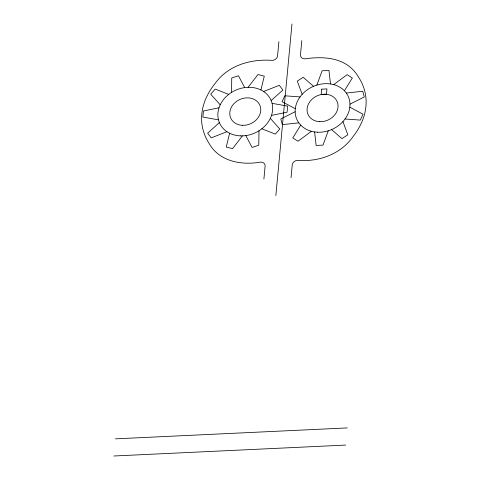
<?xml version="1.0" encoding="UTF-8"?>
<svg xmlns="http://www.w3.org/2000/svg" width="480" height="480" viewBox="0 0 480 480"><rect width="100%" height="100%" fill="white"/><g stroke="black" fill="none" stroke-linecap="round" stroke-linejoin="round"><path stroke-width="0.72" d="M231.54 92.406L231.744 77.946L238.44 75.762L244.71 87.594M258.99 130.782L258.786 145.236L252.084 147.426L245.82 135.588M263.904 179.028L265.116 166.152A4.974 4.146 -24.1 0 0 260.646 162.096C241.494 165.468 219.282 161.67 208.914 143.136A68.202 56.802 -24.1 0 1 203.478 131.262C199.884 119.616 201.624 106.842 207.048 96.042A67.338 56.088 -24.1 0 1 214.806 83.862C227.928 65.238 250.704 58.818 272.346 60.372A4.974 4.146 -24.1 0 0 277.566 55.86L278.898 41.694M275.856 195.546L291.966 24M301.812 40.614L300.48 54.78A4.974 4.146 -24.1 0 0 304.896 58.836C324.708 56.004 347.166 57.48 358.518 77.094A67.338 56.088 -24.1 0 1 364.044 88.65C367.842 100.212 366.252 112.992 361.002 123.84A68.202 56.802 -24.1 0 1 353.28 136.332C340.668 154.356 318.744 162.09 297.51 160.356A4.974 4.146 -24.1 0 0 292.236 164.874L291.024 177.75M229.602 133.23L226.236 147.054L232.584 148.626L242.412 135.876M260.928 89.952L264.288 76.134L257.946 74.556L248.118 87.312M316.842 85.098L322.116 70.794L328.974 70.47L330.498 83.958M328.272 130.806L322.998 145.11L316.14 145.434L314.616 131.946M300.702 125.118L292.782 137.922L297.996 141.24L311.418 131.286M344.412 90.78L352.332 77.982L347.118 74.664L333.696 84.618M219.36 122.61L207.66 133.14L211.224 137.874L226.926 131.694M271.164 100.578L282.87 90.048L279.3 85.314L263.604 91.494M295.14 111.738L280.8 118.962L282.372 124.65L298.818 122.85M349.974 104.166L364.314 96.942L362.742 91.248L346.296 93.048M219.018 107.778L203.442 110.994L202.872 117.078L218.442 119.838M271.512 115.41L287.088 112.194L287.658 106.104L272.082 103.35M115.434 438.846L347.31 427.92M113.826 456L345.702 445.074M300.048 96.912L284.76 95.796L282.102 101.688L295.284 108.726M345.066 118.992L360.348 120.102L363.012 114.216L349.83 107.172M228.696 94.404L215.202 89.076L210.708 94.188L220.206 104.826M261.828 128.784L275.328 134.112L279.822 128.994L270.318 118.356M313.554 86.298L303.162 77.274L297.282 81.114L302.166 94.308M331.56 129.606L341.946 138.624L347.832 134.79L342.942 121.596M321.714 89.16L321.216 94.44L326.46 94.194L326.952 88.914L321.714 89.16M240.396 135.864A28.152 23.448 -24.1 0 0 271.068 100.344A28.152 23.448 -24.1 0 0 224.328 98.568A28.152 23.448 -24.1 0 0 240.396 135.864M242.514 125.322A15.924 13.266 -24.1 0 0 259.86 105.228A15.924 13.266 -24.1 0 0 233.418 104.226A15.924 13.266 -24.1 0 0 242.514 125.322M317.688 132.222A28.152 23.448 -24.1 0 0 348.36 96.702A28.152 23.448 -24.1 0 0 301.62 94.926A28.152 23.448 -24.1 0 0 317.688 132.222M319.806 121.68A15.924 13.266 -24.1 0 0 337.152 101.586A15.924 13.266 -24.1 0 0 310.71 100.584A15.924 13.266 -24.1 0 0 319.806 121.68"/></g></svg>
